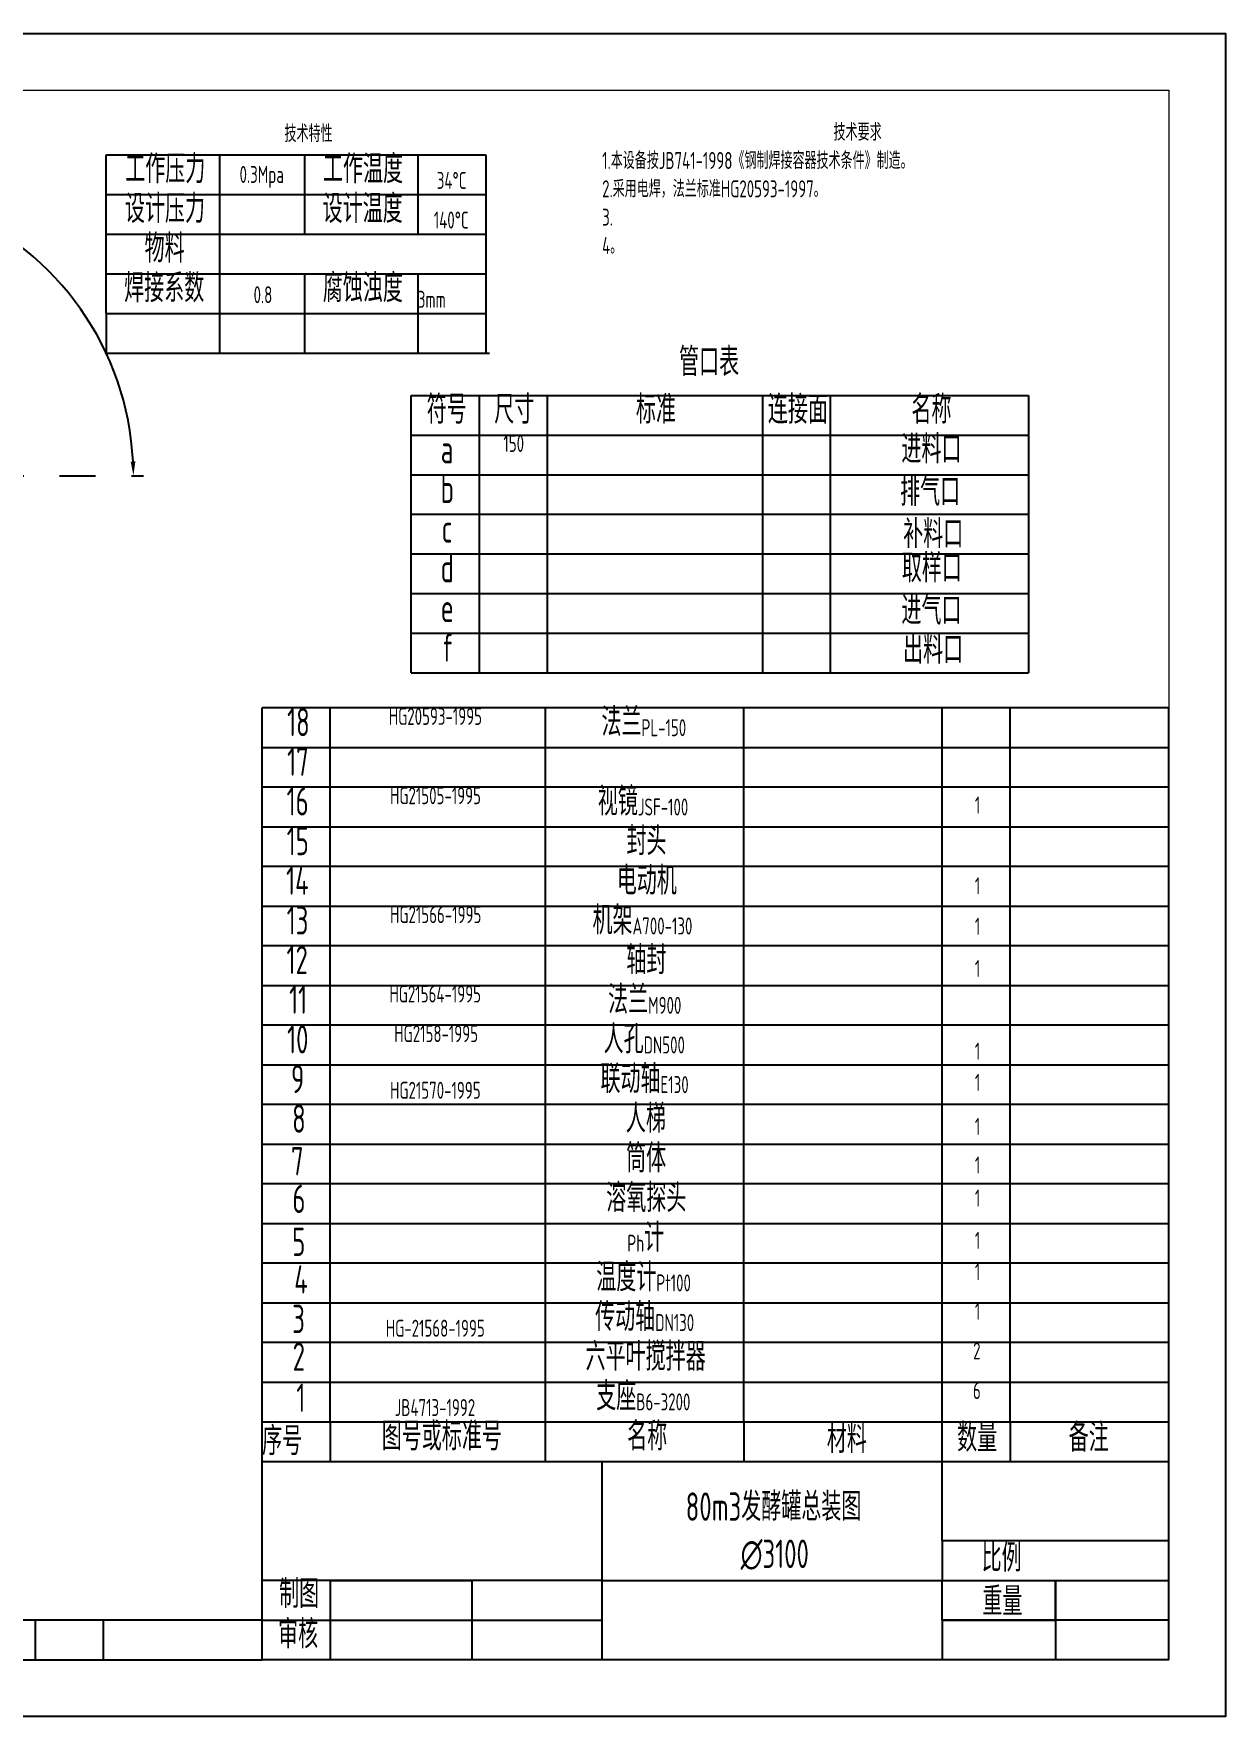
# Model space of a CAD drawing. Header units: millimetres. Extents: x 1201 to 1621, y 473 to 770.
# Drawn here: x 1410.3 to 1620.6, y 473.4 to 770.4 of the extents above; entities that cross this region are included whole.
import ezdxf

# ---------------------------------------------------------------- set-up
doc = ezdxf.new("R2010")
doc.units = ezdxf.units.MM
doc.header["$MEASUREMENT"] = 0
doc.linetypes.add('CENTER', pattern=[50.8, 31.75, -6.35, 6.35, -6.35])
doc.layers.add('图层1', color=10, linetype='CENTER')
doc.layers.add('图层3', color=130, linetype='Continuous')
doc.layers.add('图层4', color=90, linetype='Continuous', lineweight=5)
doc.layers.add('粗实线', color=21, linetype='Continuous', lineweight=50)
doc.styles.get("Standard").update_dxf_attribs({"font": 'isocp.shx', "width": 0.707, "bigfont": 'hztxt.shx'})
doc.dimstyles.new('ISO-25', dxfattribs={"dimtxt": 2.5, "dimasz": 2.5, "dimexe": 1.25, "dimexo": 0.625, "dimtad": 1, "dimtxsty": 'Standard', "dimcen": 2.5, "dimadec": 0, "dimazin": 0, "dimtfac": 1, "dimtmove": 0, "dimatfit": 3, "dimfxl": 1, "dimarcsym": 0})

# ---------------------------------------------------------------- blocks, each defined once
blk = doc.blocks.new('*D15')
at = {"layer": 'Defpoints', "color": 0}
for p in [(1412.95, 728.54), (1412.95, 728.54), (1346.16, 723.09), (1346.16, 723.09), (1376.8, 692.41), (1376.8, 692.41), (1376.8, 692.41), (1376.8, 692.41), (1429.69, 692.41), (1429.69, 692.41)]:
    blk.add_point(p, dxfattribs=at)
at = {"layer": '图层3', "color": 0, "lineweight": -2}
blk.add_line((1345.72, 723.54), (1339.81, 729.46), dxfattribs=at)
at = {"layer": '图层3', "color": 0}
blk.add_line((1345.72, 723.54), (1339.81, 729.46), dxfattribs=at)
at = {"layer": '图层3', "color": 0, "lineweight": -2}
blk.add_arc((1376.8, 692.41), 51.11, 2.8028, 132.1588, dxfattribs=at)
at = {"layer": '图层3', "color": 0}
blk.add_arc((1376.8, 692.41), 51.11, 2.8028, 132.1588, dxfattribs=at)
for points in [[(1342.79, 730), (1342.21, 730.6), (1340.69, 728.58)], [(1342.79, 730), (1342.21, 730.6), (1340.69, 728.58)], [(1428.27, 694.92), (1427.44, 694.9), (1427.92, 692.41)], [(1428.27, 694.92), (1427.44, 694.9), (1427.92, 692.41)]]:
    blk.add_solid(points, dxfattribs=at)
at = {"layer": '图层3', "color": 0, "insert": (1397.1, 741.36), "char_height": 2.5, "attachment_point": 5, "rotation": 337.4808}
blk.add_mtext('135°', dxfattribs=at)
blk.add_mtext('135°', dxfattribs=at)

msp = doc.modelspace()

# ---------------------------------------------------------------- linework, layer by layer
at = {"color": 4}
for p, q in [((1476.923, 699.587), (1476.923, 706.587)), ((1476.923, 706.587), (1488.923, 706.587)), ((1488.923, 706.587), (1500.923, 706.587)), ((1488.923, 706.587), (1488.923, 657.587)), ((1500.923, 706.587), (1538.923, 706.587)), ((1500.923, 706.587), (1500.923, 657.587)), ((1538.923, 706.587), (1550.923, 706.587)), ((1538.923, 706.587), (1538.923, 657.587)), ((1550.923, 706.587), (1585.923, 706.587)), ((1550.923, 706.587), (1550.923, 657.587)), ((1585.923, 706.587), (1585.923, 657.587)), ((1476.923, 692.587), (1476.923, 699.587)), ((1476.923, 699.587), (1585.923, 699.587)), ((1476.923, 685.587), (1476.923, 692.587)), ((1476.923, 692.587), (1585.923, 692.587)), ((1476.923, 678.587), (1476.923, 685.587)), ((1476.923, 685.587), (1585.923, 685.587)), ((1476.923, 671.587), (1476.923, 678.587)), ((1476.923, 678.587), (1585.923, 678.587)), ((1476.923, 664.587), (1476.923, 671.587)), ((1476.923, 671.587), (1585.923, 671.587)), ((1476.923, 657.587), (1476.923, 664.587)), ((1476.923, 664.587), (1585.923, 664.587)), ((1476.923, 657.587), (1585.923, 657.587)), ((1450.641, 631.761), (1450.641, 651.428)), ((1462.641, 631.357), (1462.641, 651.428)), ((1500.641, 630.952), (1500.641, 651.428)), ((1535.641, 630.143), (1535.641, 651.428)), ((1570.641, 628.526), (1570.641, 651.428)), ((1582.641, 625.695), (1582.641, 651.428)), ((1410.641, 483.428), (1410.641, 490.428)), ((1422.641, 483.428), (1422.641, 490.428))]:
    msp.add_line(p, q, dxfattribs=at)
msp.add_lwpolyline([(1200.641, 770.428), (1620.641, 770.428), (1620.641, 473.428), (1200.641, 473.428)], close=True)
at = {"layer": 'Defpoints', "color": 4}
for p, q in [((1423.119, 742.027), (1423.119, 749.027)), ((1423.119, 749.027), (1458.119, 749.027)), ((1423.119, 749.027), (1443.119, 749.027)), ((1443.119, 749.027), (1443.119, 721.027)), ((1458.119, 749.027), (1470.119, 749.027)), ((1458.119, 749.027), (1458.119, 735.027)), ((1458.119, 749.027), (1478.119, 749.027)), ((1470.119, 749.027), (1490.119, 749.027)), ((1478.119, 749.027), (1478.119, 735.027)), ((1490.119, 749.027), (1490.119, 721.027)), ((1423.119, 735.027), (1423.119, 742.027)), ((1423.119, 742.027), (1490.119, 742.027)), ((1423.119, 728.027), (1423.119, 735.027)), ((1423.119, 735.027), (1490.119, 735.027)), ((1423.119, 721.027), (1423.119, 728.027)), ((1423.119, 728.027), (1490.119, 728.027)), ((1458.119, 728.027), (1458.119, 721.027)), ((1478.119, 728.027), (1478.119, 714.027)), ((1423.119, 721.027), (1490.119, 721.027)), ((1423.119, 721.027), (1423.119, 714.027)), ((1443.119, 721.027), (1443.119, 714.027)), ((1458.119, 721.027), (1458.119, 714.027)), ((1490.119, 721.027), (1490.119, 714.027)), ((1423.119, 714.027), (1490.778, 714.027)), ((1610.641, 483.428), (1610.641, 651.428)), ((1450.641, 483.428), (1450.641, 490.428))]:
    msp.add_line(p, q, dxfattribs=at)
at = {"layer": '图层1'}
msp.add_line((1376.805, 692.41), (1429.689, 692.41), dxfattribs=at)
at = {"layer": '图层3'}
for p, q in [((1610.641, 651.428), (1450.641, 651.428)), ((1450.641, 644.428), (1610.641, 644.428)), ((1610.641, 637.428), (1450.641, 637.428)), ((1450.641, 525.428), (1450.641, 631.761)), ((1450.641, 623.428), (1450.641, 630.428)), ((1450.641, 630.428), (1610.641, 630.428)), ((1450.641, 630.428), (1610.641, 630.428)), ((1462.641, 525.428), (1462.641, 631.357)), ((1500.641, 525.428), (1500.641, 630.952)), ((1535.641, 525.428), (1535.641, 630.143)), ((1570.641, 525.428), (1570.641, 628.526)), ((1582.641, 525.428), (1582.641, 625.695)), ((1610.641, 623.428), (1450.641, 623.428)), ((1450.641, 609.428), (1450.641, 616.428)), ((1450.641, 616.428), (1610.641, 616.428)), ((1610.641, 609.428), (1450.641, 609.428)), ((1450.641, 595.428), (1450.641, 602.428)), ((1450.641, 602.428), (1610.641, 602.428)), ((1610.641, 595.428), (1450.641, 595.428)), ((1450.641, 581.428), (1450.641, 588.428)), ((1450.641, 588.428), (1610.641, 588.428)), ((1610.641, 581.428), (1450.641, 581.428)), ((1450.641, 567.428), (1450.641, 574.428)), ((1450.641, 574.428), (1610.641, 574.428)), ((1610.641, 567.428), (1450.641, 567.428)), ((1450.641, 553.428), (1450.641, 560.428)), ((1450.641, 560.428), (1610.641, 560.428)), ((1610.641, 553.428), (1450.641, 553.428)), ((1450.641, 539.428), (1450.641, 546.428)), ((1450.641, 546.428), (1610.641, 546.428)), ((1610.641, 539.428), (1450.641, 539.428)), ((1450.641, 525.428), (1450.641, 532.428)), ((1450.641, 532.428), (1610.641, 532.428)), ((1450.641, 483.428), (1450.641, 525.428)), ((1450.641, 525.428), (1610.641, 525.428)), ((1450.641, 525.428), (1462.641, 525.428)), ((1462.641, 525.428), (1462.641, 518.428)), ((1500.641, 518.428), (1500.641, 525.428)), ((1500.641, 525.428), (1535.641, 525.428)), ((1535.641, 525.428), (1535.641, 518.428)), ((1570.641, 518.428), (1570.641, 525.428)), ((1570.641, 525.428), (1582.641, 525.428)), ((1582.641, 525.428), (1582.641, 518.428)), ((1450.641, 497.428), (1450.641, 518.428)), ((1450.641, 518.428), (1610.641, 518.428)), ((1462.641, 518.428), (1500.641, 518.428)), ((1510.641, 483.428), (1510.641, 518.428)), ((1535.641, 518.428), (1570.641, 518.428)), ((1570.641, 504.428), (1570.641, 518.428)), ((1610.641, 504.428), (1570.641, 504.428)), ((1570.641, 504.428), (1570.641, 497.428)), ((1510.641, 497.428), (1450.641, 497.428)), ((1462.641, 497.428), (1487.641, 497.428)), ((1462.641, 497.428), (1462.641, 483.428)), ((1487.641, 497.428), (1487.641, 483.428)), ((1510.641, 497.428), (1570.641, 497.428)), ((1570.641, 497.428), (1610.641, 497.428)), ((1570.641, 490.428), (1570.641, 497.428)), ((1590.641, 490.428), (1590.641, 497.428)), ((1590.641, 497.428), (1590.641, 483.428)), ((1450.641, 490.428), (1290.641, 490.428)), ((1450.641, 490.428), (1510.641, 490.428)), ((1570.641, 490.428), (1590.641, 490.428)), ((1590.641, 490.428), (1570.641, 490.428)), ((1610.641, 490.428), (1590.641, 490.428)), ((1290.641, 483.428), (1450.641, 483.428)), ((1610.641, 483.428), (1450.641, 483.428))]:
    msp.add_line(p, q, dxfattribs=at)
at = {"layer": '图层3', "color": 4}
msp.add_line((1570.641, 490.428), (1570.641, 483.428), dxfattribs=at)
at = {"layer": '图层4', "linetype": 'ByBlock'}
msp.add_lwpolyline([(1210.641, 760.428), (1610.641, 760.428), (1610.641, 483.428), (1210.641, 483.428)], close=True, dxfattribs=at)

# ---------------------------------------------------------------- texts
at = {"color": 4, "insert": (1514.355, 714.998), "char_height": 5, "attachment_point": 1}
msp.add_mtext_dynamic_manual_height_columns('\\pi9.8644;{\\C0;管口表}', width=29.55436, gutter_width=12.5, heights=[0], dxfattribs=at)
at = {"color": 0, "char_height": 5, "attachment_point": 1}
for s, insert in [('\\pi4.4093;18', (1450.641, 651.428)), ('\\pi4.4093;17', (1450.641, 644.428)), ('\\pi4.3216;16', (1450.641, 637.428))]:
    msp.add_mtext_dynamic_manual_height_columns(s, width=12, gutter_width=12.5, heights=[0], dxfattribs=dict(at, insert=insert))
at = {"layer": 'Defpoints', "color": 4, "attachment_point": 1}
for s, width, heights, insert, char_height in [('\\pi8.0371;{\\C256;技术特性}', 24.19075, [0], (1446.554, 754.292), 3), ('\\pi40.845;{\\C256;技术要求\\P\\pi0;1.本设备按JB741-1998《钢制焊接容器技术条件》制造。\\P2.采用电焊，法兰标准HG20593-1997。\\P3.\\P4。}', 89.78968, [0], (1510.651, 754.54), 3), ('\\pi3.3614,t23.361;{\\C256;工作压力\\P}', 23.94205, [0], (1423.119, 749.027), 5), ('\\pi3.2501;{\\C256;工作温度}', 20, [0], (1458.119, 749.027), 5), ('\\pi3.5369;{\\C256;0.3Mpa}', 15, [0], (1443.119, 747.081), 3), ('\\pi3.3487;{\\C256;34°C}', 12, [0], (1478.119, 746.027), 3), ('\\pi3.3058;{\\C256;设计压力}', 20, [0], (1423.119, 742.027), 5), ('\\pi3.1944;{\\C256;设计温度}', 20, [0], (1458.119, 742.027), 5), ('\\pi2.8185;{\\C256;140°C}', 12, [0], (1478.119, 739.027), 3), ('\\pi6.7712;{\\C256;物料  }', 20, [0], (1423.119, 735.027), 5), ('\\pi3.1666;{\\C256;焊接系数}', 20, [0], (1423.119, 728.027), 5), ('\\pi3.2223;{\\C256;腐蚀浊度}', 20, [0], (1458.119, 728.027), 5), ('\\pi6.0145;{\\C256;0.8}', 15, [0], (1443.119, 725.848), 3), ('\\pi2.7712;{\\C256;符号}', 12, [0], (1476.923, 706.587), 5), ('\\pi2.6738;{\\C256;尺寸}', 12, [0], (1488.923, 706.587), 5), ('\\pi15.688;{\\C256;标准}', 38, [0], (1500.923, 706.587), 5), ('\\pi0.97585;{\\C256;连接面}', 12, [0], (1538.923, 706.587), 5), ('\\pi14.313;{\\C256;名称}', 35, [0], (1550.923, 706.587), 5), ('\\pi5.2289;{\\C256;a}', 12, [0], (1476.923, 699.587), 5), ('\\pi4.3024;{\\C256;150}', 12, [0], (1488.923, 699.587), 3), ('\\pi12.545;{\\C256;进料口}', 35, [0], (1550.923, 699.587), 5), ('\\pi5.2289;{\\C256;b}', 12, [0], (1476.923, 692.587), 5), ('\\pi12.601;{\\C256;排气口}', 35, [0], (1550.633, 692.083), 5), ('\\pi5.4057;{\\C256;c}', 12, [0], (1476.923, 685.587), 5), ('\\pi12.573;{\\C256;补料口}', 35, [0], (1551.212, 684.611), 5), ('\\pi5.2289;{\\C256;d}', 12, [0], (1476.923, 678.587), 5), ('\\pi12.615;{\\C256;取样口}', 35, [0], (1550.923, 678.587), 5), ('\\pi12.545;{\\C256;进气口}', 35, [0], (1550.923, 671.115), 5), ('\\pi5.2381;{\\C256;e}', 12, [0], (1476.923, 671.587), 5), ('\\pi5.4697;{\\C256;f}', 12, [0], (1476.923, 664.587), 5), ('\\pi12.838;{\\C256;出料口}', 35, [0], (1550.923, 664.223), 5), ('\\pi10.355;{\\C256;HG20593-1995}', 38, [0], (1462.641, 651.428), 3), ('\\pi9.8865;{\\C256;法兰\\H0.6x;PL-150}', 35, [0], (1500.641, 651.428), 5), ('\\pi10.571;{\\C256;HG21505-1995}', 38, [0], (1462.641, 637.428), 3), ('\\pi9.2502;{\\C256;视镜\\H0.6x;JSF-100}', 35, [0], (1500.641, 637.428), 5), ('\\pi5.7879;{\\C256;1}', 12, [0], (1570.641, 635.768), 3), ('\\pi14.299;{\\C256;封头}', 35, [0], (1500.641, 630.428), 5), ('\\pi12.587;{\\C256;电动机}', 35, [0], (1500.641, 623.428), 5), ('\\pi5.7879;{\\C256;1}', 12, [0], (1570.641, 621.505), 3), ('\\pi10.571;{\\C256;HG21566-1995}', 38, [0], (1462.641, 616.428), 3), ('\\pi8.3097;{\\C256;机架\\H0.6x;A700-130}', 35, [0], (1500.641, 616.428), 5), ('\\pi5.7879;{\\C256;1}', 12, [0], (1570.641, 614.373), 3), ('\\pi14.271;{\\C256;轴封}', 35, [0], (1500.641, 609.428), 5), ('\\pi5.7879;{\\C256;1}', 12, [0], (1570.641, 606.917), 3), ('\\pi11.049;{\\C256;法兰\\H0.6x;M900}', 35, [0], (1500.641, 602.428), 5), ('\\pi10.465;{\\C256;HG21564-1995}', 38, [0], (1462.641, 602.428), 3), ('\\pi11.313;{\\C256;HG2158-1995}', 38, [0], (1462.641, 595.428), 3), ('\\pi10.269;{\\C256;人孔\\H0.6x;DN500}', 35, [0], (1500.641, 595.428), 5), ('\\pi5.7879;{\\C256;1}', 12, [0], (1570.641, 592.329), 3), ('\\pi9.7098;{\\C256;联动轴\\H0.6x;E130}', 35, [0], (1500.641, 588.428), 5), ('\\pi10.571;{\\C256;HG21570-1995}', 38, [0], (1462.641, 585.428), 3), ('\\pi5.7879;{\\C256;1}', 12, [0], (1570.641, 586.818), 3), ('\\pi14.188;{\\C256;人梯}', 35, [0], (1500.641, 581.428), 5), ('\\pi5.7879;{\\C256;1}', 12, [0], (1570.641, 579.038), 3), ('\\pi14.243;{\\C256;筒体}', 35, [0], (1500.641, 574.428), 5), ('\\pi5.7879;{\\C256;1}', 12, [0], (1570.641, 572.23), 3), ('\\pi10.736;{\\C256;溶氧探头}', 35, [0], (1500.641, 567.428), 5), ('\\pi5.7879;{\\C256;1}', 12, [0], (1570.641, 566.395), 3), ('\\pi14.454;{\\C256;Ph\\H1.6667x;计}', 35, [0], (1500.641, 560.428), 3), ('\\pi5.7879;{\\C256;1}', 12, [0], (1570.641, 558.939), 3), ('\\pi8.9674;{\\C256;温度计\\H0.6x;Pt100}', 35, [0], (1500.641, 553.428), 5), ('\\pi5.7879;{\\C256;1}', 12, [0], (1570.641, 553.428), 3), ('\\pi8.7692;{\\C256;传动轴\\H0.6x;DN130}', 35, [0], (1500.641, 546.428), 5), ('\\pi5.7879;{\\C256;1}', 12, [3], (1570.641, 546.428), 3), ('\\pi9.8284;{\\C256;HG-21568-1995}', 38, [0], (1462.641, 543.428), 3), ('\\pi7.0759;{\\C256;六平叶搅拌器}', 35, [0], (1500.641, 539.428), 5), ('\\pi5.4852;{\\C256;2}', 12, [0], (1570.641, 539.428), 3), ('\\pi8.9599;{\\C256;支座\\H0.6x;B6-3200}', 35, [0], (1500.641, 532.428), 5), ('\\pi5.4597;{\\C256;6}', 12, [0], (1570.641, 532.428), 3), ('\\pi11.399;{\\C256;JB4713-1992}', 38, [0], (1462.641, 529.428), 3)]:
    msp.add_mtext_dynamic_manual_height_columns(s, width=width, gutter_width=12.5, heights=heights, dxfattribs=dict(at, insert=insert, char_height=char_height))
at = {"layer": 'Defpoints', "color": 4, "insert": (1478.119, 725.027), "char_height": 3, "width": 12, "attachment_point": 1}
msp.add_mtext('{\\C256;3mm}', dxfattribs=at)
at = {"layer": '图层3', "color": 0, "insert": (1450.641, 490.428), "char_height": 5, "attachment_point": 1}
msp.add_mtext_dynamic_manual_height_columns('\\pi2.8129;审核', width=12, gutter_width=12.5, heights=[0], dxfattribs=at)
at = {"layer": '粗实线', "color": 0, "char_height": 5, "attachment_point": 1}
for s, width, insert in [('\\pi4.336;15', 12, (1450.641, 630.428)), ('\\pi4.2325;14', 12, (1450.641, 623.428)), ('\\pi4.336;13', 12, (1450.641, 616.428)), ('\\pi4.3031;12', 12, (1450.641, 609.428)), ('\\pi4.7627;11', 12, (1450.641, 602.428)), ('\\pi4.4079;10', 12, (1450.641, 595.428)), ('\\pi5.0994;9', 12, (1450.641, 588.428)), ('\\pi5.293;8', 12, (1450.641, 581.428)), ('\\pi5.3404;7', 12.09483, (1450.392, 573.913)), ('\\pi5.2981;6', 12.3972, (1450.694, 567.272)), ('\\pi4.6625;5', 10.88534, (1451.294, 559.692)), ('\\pi5.0125;4', 11.79246, (1451.294, 553.051)), ('\\pi4.9648;3', 11.49008, (1450.989, 546.081)), ('\\pi5.0382;2', 11.79246, (1450.99, 539.416)), ('\\pi5.3915;1', 11.49008, (1451.292, 532.171)), ('\\pi8.7612;图号或标准号', 37.86947, (1462.983, 525.359)), ('\\pi13.996;名称', 34.36709, (1501.071, 525.359)), ('\\pi13.995;材料', 34.58599, (1536.314, 524.922)), ('\\pi2.4069;数量', 11.38273, (1570.9, 525.141)), ('\\pi10.271;备注', 27.36234, (1582.72, 525.141)), ('\\pi14.375,t59.375;80m3发酵罐总装图\\P\\pi24.068,t69.068;∅3100', 59.45119, (1511.027, 512.944)), ('\\pi7.1446;比例', 20.46842, (1570.48, 503.95)), ('\\pi3.118;制图', 12.27604, (1450.517, 497.553)), ('\\pi6.7018;重量', 19.88912, (1571.059, 496.239))]:
    msp.add_mtext_dynamic_manual_height_columns(s, width=width, gutter_width=12.5, heights=[0], dxfattribs=dict(at, insert=insert))
at = {"layer": '粗实线', "color": 0, "insert": (1450.641, 524.539), "char_height": 5, "width": 11.71518, "attachment_point": 1}
msp.add_mtext('序号', dxfattribs=at)

# ---------------------------------------------------------------- dimensions: what is measured, and where the dimension line sits
at = {"layer": '图层3', "color": 0}
dim = msp.add_angular_dim_2l(base=(1412.953, 728.543), line1=((1376.805, 692.41), (1429.689, 692.41)), line2=((1376.805, 692.41), (1346.163, 723.093)), dimstyle='ISO-25', override={"dimdec": 0, "dimazin": 2}, dxfattribs=at)
dim.commit()
dim.dimension.update_dxf_attribs({"geometry": '*D15', "text_midpoint": (1397.098, 741.356)})

doc.saveas('drawing.dxf')
